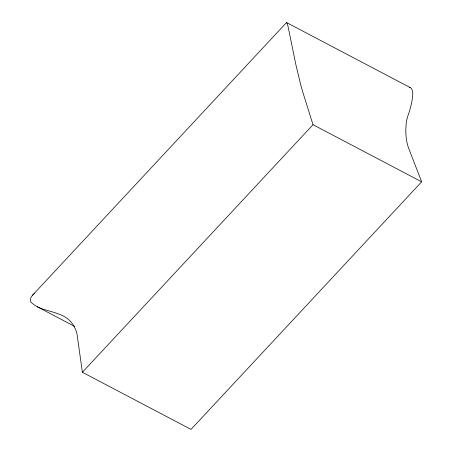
<?xml version="1.0" encoding="UTF-8"?>
<svg xmlns="http://www.w3.org/2000/svg" width="452" height="452" viewBox="0 0 452 452"><rect width="100%" height="100%" fill="white"/><g stroke="black" fill="none" stroke-linecap="round" stroke-linejoin="round"><path stroke-width="0.68" d="M286.387 22.815L286.63 22.6L410.145 87.541M286.489 22.6L32.408 295.354L30.922 297.495L30.352 299.614A10.43 6.752 -7.2 0 0 31.256 302.552L35.77 305.964L74.659 326.44M409.399 87.225A14.645 7.514 -62.3 0 1 412.732 94.801A52.562 26.973 -62.3 0 1 408.173 115.028A23.046 11.825 -62.3 0 0 406.229 123.328A71.998 36.945 -62.3 0 0 408.715 148.386L421.648 181.823L191.021 429.4L82.388 372.284L313.021 124.707L303.009 92.807A51.025 4 78.9 0 1 300.885 85.439L295.868 64.608L288.116 26.821A10.43 0.819 78.9 0 0 287.252 23.837L286.63 22.6M32.408 295.354L33.471 294.308M33.894 293.975L34.742 293.297M37.279 306.789C50.641 313.157 67.67 312.225 74.868 328.062A51.025 33.036 -7.2 0 1 77.185 335.226L82.388 372.284M313.021 124.707L421.648 181.823"/></g></svg>
